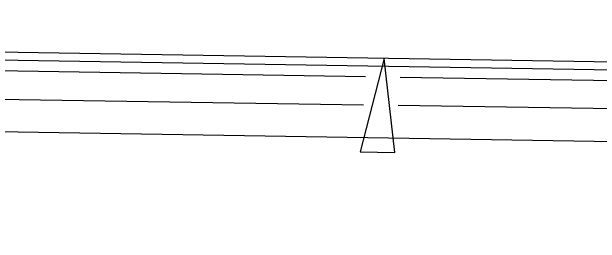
# Model space of a CAD drawing. Extents: x -68 to 264, y 51 to 115.
# Drawn here: x -29.76 to -28.994, y 87.163 to 87.465 of the extents above; entities that cross this region are included whole.
import ezdxf

# ---------------------------------------------------------------- set-up
doc = ezdxf.new("R2010")
doc.units = 0
doc.layers.get('0').update_dxf_attribs({"linetype": 'CONTINUOUS'})

msp = doc.modelspace()

# ---------------------------------------------------------------- linework, layer by layer
for p, q in [((-19.85891, 87.2532), (-33.06591, 87.46505)), ((-32.36342, 87.44357), (-19.84199, 87.24272)), ((-29.29907, 87.38013), (-30.65969, 87.40196)), ((-29.27483, 87.40423), (-29.30609, 87.28226)), ((-29.26111, 87.28154), (-29.27483, 87.40423)), ((-27.89338, 87.35758), (-29.25409, 87.37941)), ((-30.6624, 87.36526), (-29.3017, 87.34343)), ((-20.72894, 87.16303), (-32.20899, 87.34721)), ((-27.89594, 87.32088), (-29.25672, 87.34271)), ((-29.30609, 87.28226), (-29.26111, 87.28154))]:
    msp.add_line(p, q)

doc.saveas('drawing.dxf')
